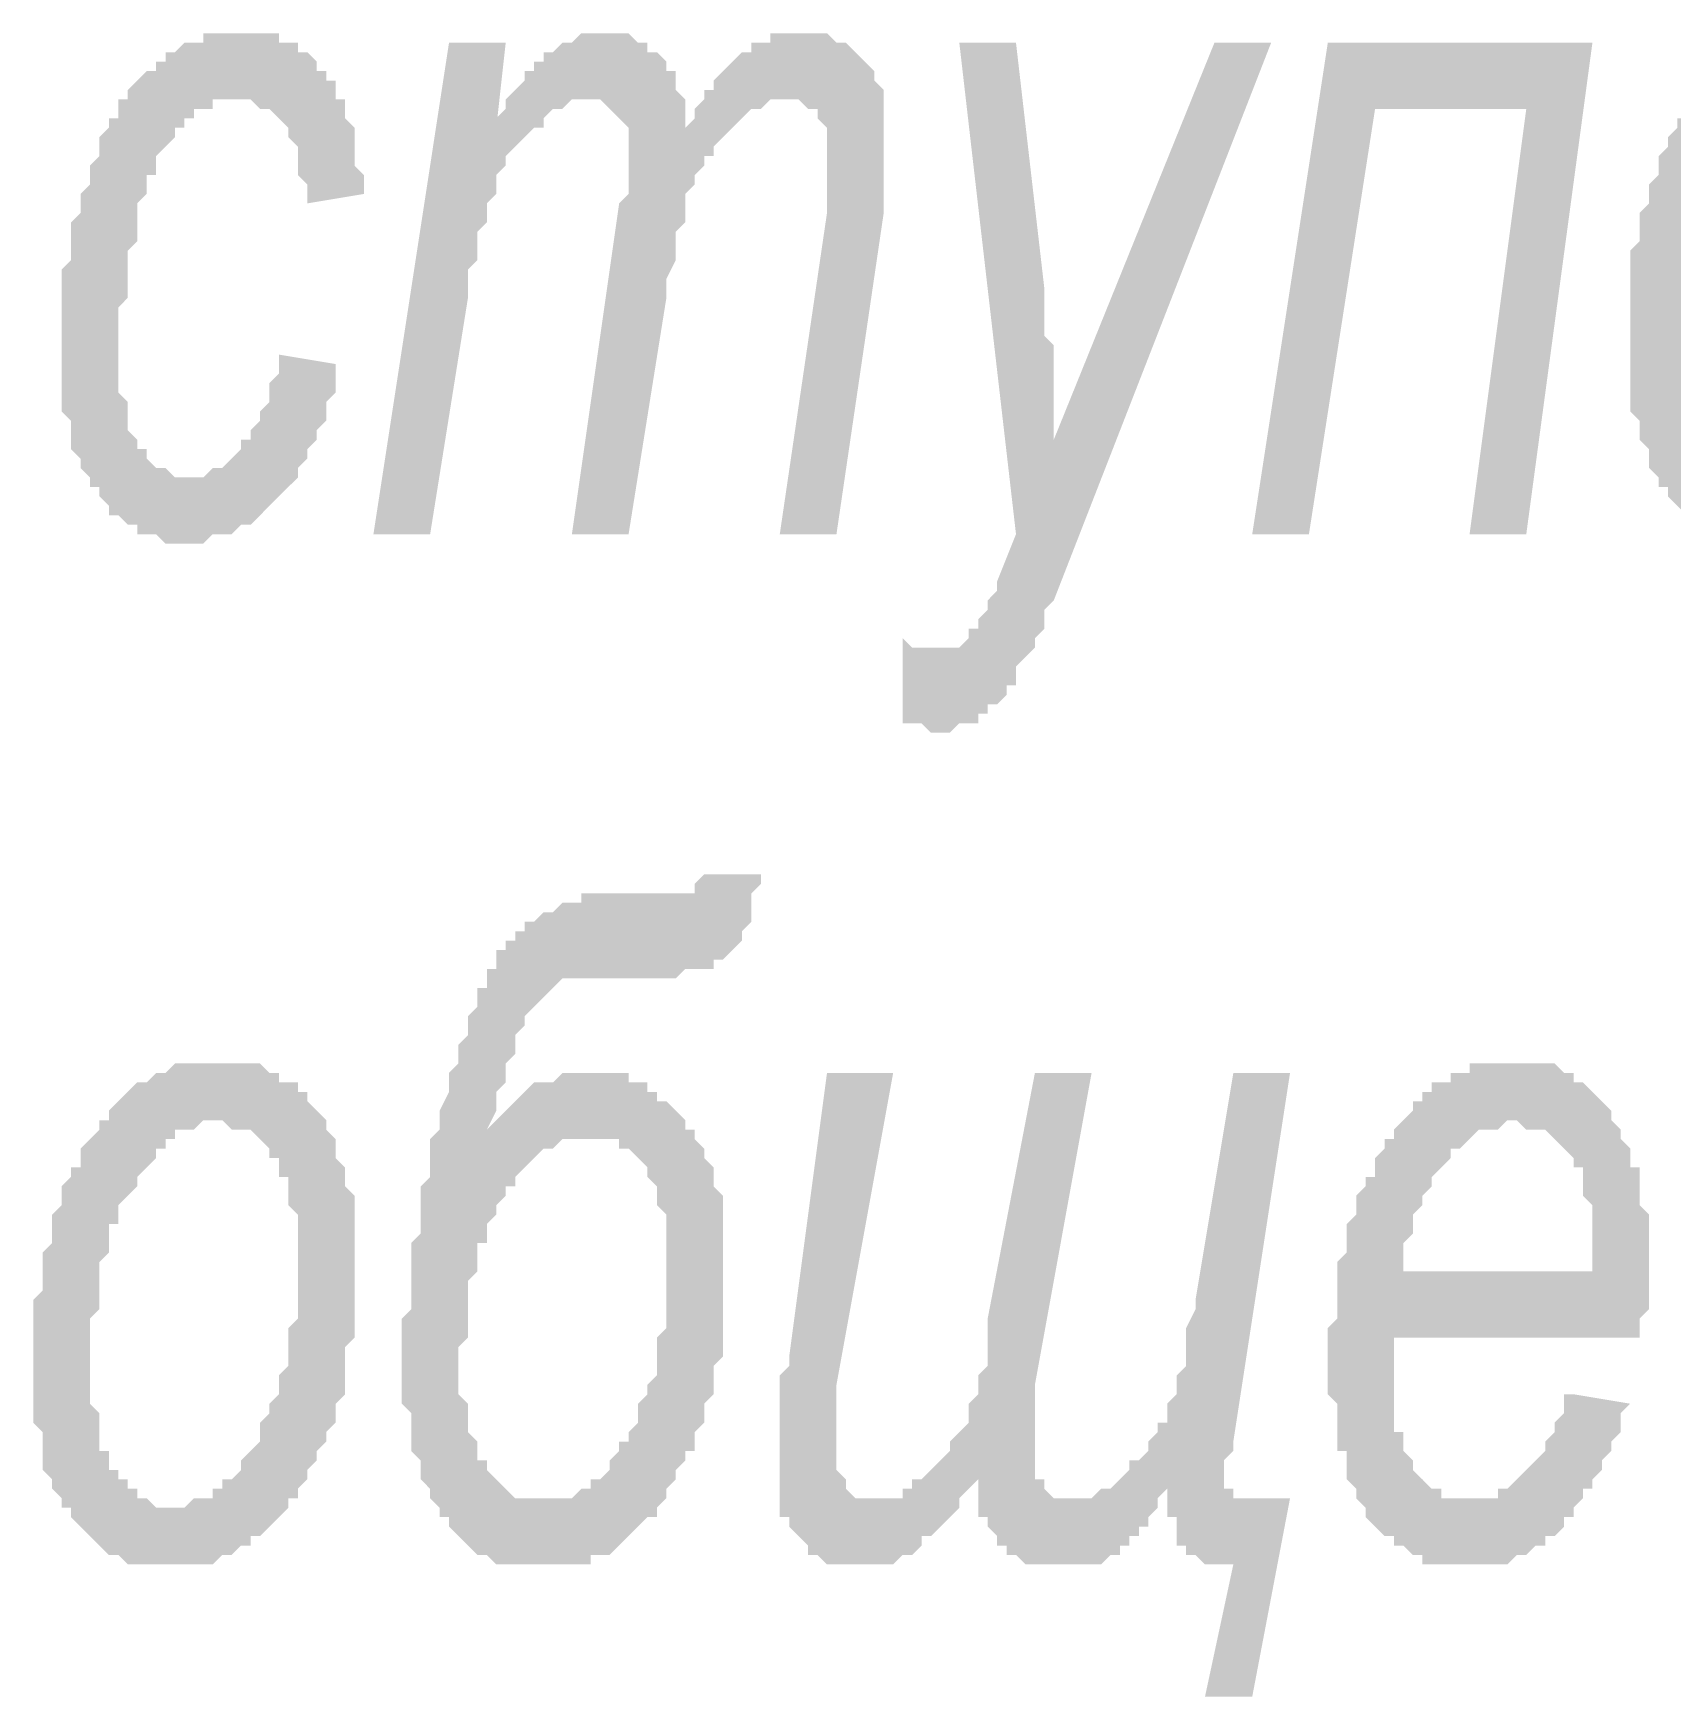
# Model space of a CAD drawing. Header units: millimetres. Extents: x 1372 to 666090, y 1285 to 31551.
# Drawn here: x 515649 to 516372, y 5071 to 5805 of the extents above; entities that cross this region are included whole.
import ezdxf

# ---------------------------------------------------------------- set-up
doc = ezdxf.new("R2010")
doc.units = ezdxf.units.MM
doc.layers.add('PDF _75-АЗ Штамп', color=7, linetype='Continuous')

msp = doc.modelspace()

# ---------------------------------------------------------------- hatches: boundary and pattern name
at = {"layer": 'PDF _75-АЗ Штамп', "transparency": 33554559}
for points in [[(515757.09, 5663.04), (515782.12, 5658.87), (515782.12, 5654.69), (515782.12, 5650.52), (515782.12, 5646.35), (515777.95, 5642.18), (515777.95, 5638.01), (515777.95, 5633.84), (515773.78, 5629.67), (515773.78, 5629.67), (515773.78, 5625.5), (515769.61, 5621.32), (515769.61, 5617.15), (515765.44, 5612.98), (515765.44, 5612.98), (515765.44, 5608.81), (515761.26, 5604.64), (515761.26, 5604.64), (515757.09, 5600.47), (515757.09, 5600.47), (515752.92, 5596.3), (515752.92, 5596.3), (515748.75, 5592.13), (515748.75, 5592.13), (515744.58, 5587.96), (515740.41, 5587.96), (515740.41, 5587.96), (515736.24, 5583.78), (515732.07, 5583.78), (515732.07, 5583.78), (515727.89, 5583.78), (515723.72, 5579.61), (515723.72, 5579.61), (515719.55, 5579.61), (515715.38, 5579.61), (515715.38, 5579.61), (515711.21, 5579.61), (515711.21, 5579.61), (515707.04, 5579.61), (515702.87, 5583.78), (515702.87, 5583.78), (515698.7, 5583.78), (515694.53, 5583.78), (515694.53, 5587.96), (515690.35, 5587.96), (515690.35, 5587.96), (515686.18, 5592.13), (515682.01, 5592.13), (515682.01, 5596.3), (515677.84, 5600.47), (515677.84, 5600.47), (515677.84, 5604.64), (515673.67, 5604.64), (515673.67, 5608.81), (515669.5, 5612.98), (515669.5, 5612.98), (515669.5, 5617.15), (515665.33, 5621.32), (515665.33, 5625.5), (515665.33, 5629.67), (515665.33, 5633.84), (515665.33, 5633.84), (515661.16, 5638.01), (515661.16, 5642.18), (515661.16, 5646.35), (515661.16, 5650.52), (515661.16, 5658.87), (515661.16, 5663.04), (515661.16, 5667.21), (515661.16, 5667.21), (515661.16, 5671.38), (515661.16, 5675.55), (515661.16, 5679.72), (515661.16, 5683.89), (515661.16, 5688.06), (515661.16, 5692.23), (515661.16, 5696.41), (515661.16, 5700.58), (515665.33, 5704.75), (515665.33, 5704.75), (515665.33, 5708.92), (515665.33, 5713.09), (515665.33, 5717.26), (515665.33, 5721.43), (515669.5, 5725.6), (515669.5, 5729.78), (515669.5, 5733.95), (515669.5, 5733.95), (515673.67, 5738.12), (515673.67, 5742.29), (515673.67, 5746.46), (515677.84, 5750.63), (515677.84, 5754.8), (515677.84, 5758.97), (515682.01, 5763.14), (515682.01, 5767.32), (515686.18, 5767.32), (515686.18, 5771.49), (515686.18, 5775.66), (515690.35, 5775.66), (515690.35, 5779.83), (515694.53, 5784), (515694.53, 5784), (515698.7, 5788.17), (515698.7, 5788.17), (515702.87, 5788.17), (515702.87, 5792.34), (515707.04, 5792.34), (515707.04, 5796.51), (515711.21, 5796.51), (515715.38, 5800.69), (515715.38, 5800.69), (515719.55, 5800.69), (515723.72, 5800.69), (515723.72, 5804.86), (515727.89, 5804.86), (515732.07, 5804.86), (515732.07, 5804.86), (515736.24, 5804.86), (515740.41, 5804.86), (515740.41, 5804.86), (515744.58, 5804.86), (515748.75, 5804.86), (515748.75, 5804.86), (515752.92, 5804.86), (515757.09, 5804.86), (515757.09, 5800.69), (515761.26, 5800.69), (515765.44, 5800.69), (515765.44, 5796.51), (515769.61, 5796.51), (515769.61, 5796.51), (515773.78, 5792.34), (515773.78, 5788.17), (515777.95, 5788.17), (515777.95, 5784), (515782.12, 5784), (515782.12, 5779.83), (515782.12, 5775.66), (515786.29, 5775.66), (515786.29, 5771.49), (515786.29, 5767.32), (515790.46, 5763.14), (515790.46, 5758.97), (515790.46, 5754.8), (515790.46, 5750.63), (515790.46, 5746.46), (515794.63, 5742.29), (515794.63, 5738.12), (515794.63, 5733.95), (515794.63, 5733.95), (515769.61, 5729.78), (515769.61, 5738.12), (515765.44, 5742.29), (515765.44, 5746.46), (515765.44, 5746.46), (515765.44, 5750.63), (515765.44, 5754.8), (515761.26, 5758.97), (515761.26, 5763.14), (515761.26, 5763.14), (515757.09, 5767.32), (515757.09, 5767.32), (515752.92, 5771.49), (515748.75, 5771.49), (515748.75, 5771.49), (515744.58, 5775.66), (515740.41, 5775.66), (515740.41, 5775.66), (515736.24, 5775.66), (515736.24, 5775.66), (515732.07, 5775.66), (515727.89, 5775.66), (515727.89, 5771.49), (515723.72, 5771.49), (515719.55, 5771.49), (515719.55, 5767.32), (515715.38, 5767.32), (515715.38, 5763.14), (515711.21, 5763.14), (515711.21, 5758.97), (515711.21, 5758.97), (515707.04, 5754.8), (515707.04, 5754.8), (515702.87, 5750.63), (515702.87, 5746.46), (515702.87, 5742.29), (515698.7, 5742.29), (515698.7, 5738.12), (515698.7, 5733.95), (515694.53, 5729.78), (515694.53, 5725.6), (515694.53, 5721.43), (515694.53, 5717.26), (515694.53, 5713.09), (515690.35, 5708.92), (515690.35, 5704.75), (515690.35, 5700.58), (515690.35, 5696.41), (515690.35, 5692.23), (515690.35, 5688.06), (515686.18, 5683.89), (515686.18, 5679.72), (515686.18, 5679.72), (515686.18, 5675.55), (515686.18, 5671.38), (515686.18, 5667.21), (515686.18, 5663.04), (515686.18, 5658.87), (515686.18, 5654.69), (515686.18, 5650.52), (515686.18, 5646.35), (515690.35, 5642.18), (515690.35, 5638.01), (515690.35, 5633.84), (515690.35, 5629.67), (515694.53, 5625.5), (515694.53, 5625.5), (515694.53, 5621.32), (515698.7, 5621.32), (515698.7, 5617.15), (515702.87, 5612.98), (515702.87, 5612.98), (515707.04, 5612.98), (515711.21, 5608.81), (515711.21, 5608.81), (515715.38, 5608.81), (515715.38, 5608.81), (515719.55, 5608.81), (515723.72, 5608.81), (515723.72, 5608.81), (515727.89, 5612.98), (515727.89, 5612.98), (515732.07, 5612.98), (515736.24, 5617.15), (515736.24, 5617.15), (515740.41, 5621.32), (515740.41, 5621.32), (515740.41, 5625.5), (515744.58, 5625.5), (515744.58, 5629.67), (515748.75, 5633.84), (515748.75, 5638.01), (515748.75, 5638.01), (515752.92, 5642.18), (515752.92, 5646.35), (515752.92, 5650.52), (515757.09, 5654.69), (515757.09, 5658.87), (515757.09, 5663.04), (515757.09, 5663.04)], [(515798.8, 5583.78), (515832.17, 5800.69), (515857.2, 5800.69), (515853.03, 5763.14), (515853.03, 5767.32), (515857.2, 5771.49), (515857.2, 5775.66), (515861.37, 5779.83), (515861.37, 5779.83), (515865.54, 5784), (515865.54, 5788.17), (515869.71, 5788.17), (515869.71, 5792.34), (515873.89, 5792.34), (515873.89, 5796.51), (515878.06, 5796.51), (515878.06, 5796.51), (515882.23, 5800.69), (515886.4, 5800.69), (515886.4, 5800.69), (515890.57, 5804.86), (515894.74, 5804.86), (515894.74, 5804.86), (515898.91, 5804.86), (515903.08, 5804.86), (515903.08, 5804.86), (515907.26, 5804.86), (515911.43, 5804.86), (515911.43, 5804.86), (515915.6, 5800.69), (515919.77, 5800.69), (515919.77, 5796.51), (515923.94, 5796.51), (515923.94, 5796.51), (515928.11, 5792.34), (515928.11, 5788.17), (515932.28, 5788.17), (515932.28, 5784), (515932.28, 5779.83), (515936.45, 5775.66), (515936.45, 5771.49), (515936.45, 5767.32), (515936.45, 5763.14), (515940.62, 5767.32), (515940.62, 5771.49), (515944.8, 5775.66), (515944.8, 5779.83), (515948.97, 5779.83), (515948.97, 5784), (515953.14, 5788.17), (515953.14, 5788.17), (515957.31, 5792.34), (515957.31, 5792.34), (515961.48, 5796.51), (515961.48, 5796.51), (515965.65, 5796.51), (515965.65, 5800.69), (515969.82, 5800.69), (515973.99, 5800.69), (515973.99, 5804.86), (515978.17, 5804.86), (515982.34, 5804.86), (515982.34, 5804.86), (515986.51, 5804.86), (515986.51, 5804.86), (515990.68, 5804.86), (515994.85, 5804.86), (515999.02, 5804.86), (515999.02, 5804.86), (516003.19, 5800.69), (516007.36, 5800.69), (516007.36, 5800.69), (516011.53, 5796.51), (516011.53, 5796.51), (516015.71, 5792.34), (516015.71, 5792.34), (516019.88, 5788.17), (516019.88, 5788.17), (516019.88, 5784), (516024.05, 5779.83), (516024.05, 5775.66), (516024.05, 5771.49), (516024.05, 5767.32), (516024.05, 5763.14), (516024.05, 5758.97), (516024.05, 5754.8), (516024.05, 5754.8), (516024.05, 5750.63), (516024.05, 5746.46), (516024.05, 5742.29), (516024.05, 5738.12), (516024.05, 5733.95), (516024.05, 5729.78), (516024.05, 5725.6), (516024.05, 5725.6), (516003.19, 5583.78), (515978.17, 5583.78), (515999.02, 5725.6), (515999.02, 5733.95), (515999.02, 5738.12), (515999.02, 5742.29), (515999.02, 5746.46), (515999.02, 5750.63), (515999.02, 5750.63), (515999.02, 5750.63), (515999.02, 5754.8), (515999.02, 5758.97), (515999.02, 5763.14), (515994.85, 5767.32), (515994.85, 5767.32), (515994.85, 5771.49), (515990.68, 5771.49), (515986.51, 5775.66), (515986.51, 5775.66), (515982.34, 5775.66), (515982.34, 5775.66), (515978.17, 5775.66), (515978.17, 5775.66), (515973.99, 5775.66), (515969.82, 5771.49), (515969.82, 5771.49), (515965.65, 5771.49), (515961.48, 5767.32), (515961.48, 5767.32), (515957.31, 5763.14), (515957.31, 5763.14), (515953.14, 5758.97), (515953.14, 5758.97), (515948.97, 5754.8), (515948.97, 5750.63), (515944.8, 5750.63), (515944.8, 5746.46), (515940.62, 5742.29), (515940.62, 5738.12), (515940.62, 5738.12), (515940.62, 5738.12), (515936.45, 5733.95), (515936.45, 5729.78), (515936.45, 5725.6), (515936.45, 5725.6), (515936.45, 5721.43), (515932.28, 5717.26), (515932.28, 5713.09), (515932.28, 5708.92), (515932.28, 5704.75), (515928.11, 5696.41), (515928.11, 5692.23), (515928.11, 5688.06), (515911.43, 5583.78), (515886.4, 5583.78), (515907.26, 5729.78), (515911.43, 5733.95), (515911.43, 5742.29), (515911.43, 5746.46), (515911.43, 5746.46), (515911.43, 5750.63), (515911.43, 5750.63), (515911.43, 5754.8), (515911.43, 5758.97), (515911.43, 5763.14), (515907.26, 5767.32), (515907.26, 5767.32), (515903.08, 5771.49), (515903.08, 5771.49), (515898.91, 5775.66), (515894.74, 5775.66), (515894.74, 5775.66), (515890.57, 5775.66), (515890.57, 5775.66), (515886.4, 5775.66), (515882.23, 5771.49), (515882.23, 5771.49), (515878.06, 5771.49), (515873.89, 5767.32), (515873.89, 5767.32), (515873.89, 5763.14), (515869.71, 5763.14), (515865.54, 5758.97), (515865.54, 5758.97), (515861.37, 5754.8), (515861.37, 5754.8), (515857.2, 5750.63), (515857.2, 5746.46), (515853.03, 5742.29), (515853.03, 5738.12), (515853.03, 5738.12), (515853.03, 5733.95), (515848.86, 5729.78), (515848.86, 5729.78), (515848.86, 5725.6), (515848.86, 5721.43), (515844.69, 5717.26), (515844.69, 5713.09), (515844.69, 5708.92), (515844.69, 5704.75), (515840.52, 5700.58), (515840.52, 5696.41), (515840.52, 5692.23), (515840.52, 5688.06), (515840.52, 5688.06), (515823.83, 5583.78)], [(516032.39, 5500.36), (516032.39, 5537.9), (516036.56, 5533.73), (516040.73, 5533.73), (516040.73, 5533.73), (516044.9, 5533.73), (516049.08, 5533.73), (516049.08, 5533.73), (516053.25, 5533.73), (516053.25, 5533.73), (516057.42, 5533.73), (516061.59, 5537.9), (516061.59, 5537.9), (516061.59, 5542.07), (516065.76, 5542.07), (516065.76, 5546.24), (516069.93, 5550.41), (516069.93, 5550.41), (516069.93, 5554.59), (516074.1, 5558.76), (516074.1, 5562.93), (516082.44, 5583.78), (516057.42, 5800.69), (516082.44, 5800.69), (516094.96, 5692.23), (516094.96, 5688.06), (516094.96, 5683.89), (516094.96, 5679.72), (516094.96, 5675.55), (516094.96, 5671.38), (516099.13, 5667.21), (516099.13, 5663.04), (516099.13, 5658.87), (516099.13, 5654.69), (516099.13, 5650.52), (516099.13, 5646.35), (516099.13, 5642.18), (516099.13, 5638.01), (516099.13, 5633.84), (516099.13, 5629.67), (516099.13, 5625.5), (516170.04, 5800.69), (516195.07, 5800.69), (516099.13, 5554.59), (516094.96, 5550.41), (516094.96, 5546.24), (516094.96, 5542.07), (516090.79, 5537.9), (516090.79, 5533.73), (516086.62, 5529.56), (516086.62, 5529.56), (516082.44, 5525.39), (516082.44, 5521.22), (516082.44, 5517.05), (516078.27, 5517.05), (516078.27, 5512.87), (516078.27, 5512.87), (516074.1, 5508.7), (516074.1, 5508.7), (516069.93, 5508.7), (516069.93, 5504.53), (516065.76, 5504.53), (516065.76, 5500.36), (516061.59, 5500.36), (516057.42, 5500.36), (516057.42, 5500.36), (516053.25, 5496.19), (516049.08, 5496.19), (516049.08, 5496.19), (516044.9, 5496.19), (516044.9, 5496.19), (516040.73, 5500.36), (516036.56, 5500.36), (516036.56, 5500.36), (516032.39, 5500.36), (516032.39, 5500.36)], [(516220.09, 5800.69), (516336.89, 5800.69), (516307.69, 5583.78), (516282.66, 5583.78), (516307.69, 5771.49), (516240.95, 5771.49), (516211.75, 5583.78), (516186.72, 5583.78)], [(516065.76, 5166.67), (516061.59, 5162.49), (516061.59, 5162.49), (516057.42, 5158.32), (516057.42, 5154.15), (516053.25, 5149.98), (516053.25, 5149.98), (516049.08, 5145.81), (516049.08, 5145.81), (516044.9, 5141.64), (516040.73, 5141.64), (516040.73, 5137.47), (516040.73, 5137.47), (516036.56, 5133.3), (516032.39, 5133.3), (516032.39, 5133.3), (516028.22, 5129.13), (516024.05, 5129.13), (516024.05, 5129.13), (516019.88, 5129.13), (516015.71, 5129.13), (516015.71, 5129.13), (516011.53, 5129.13), (516011.53, 5129.13), (516007.36, 5129.13), (516003.19, 5129.13), (516003.19, 5129.13), (515999.02, 5129.13), (515994.85, 5133.3), (515994.85, 5133.3), (515990.68, 5133.3), (515990.68, 5137.47), (515986.51, 5141.64), (515986.51, 5141.64), (515982.34, 5145.81), (515982.34, 5149.98), (515978.17, 5149.98), (515978.17, 5154.15), (515978.17, 5158.32), (515978.17, 5162.49), (515978.17, 5166.67), (515978.17, 5170.84), (515978.17, 5170.84), (515978.17, 5175.01), (515978.17, 5179.18), (515978.17, 5183.35), (515978.17, 5183.35), (515978.17, 5187.52), (515978.17, 5191.69), (515978.17, 5195.86), (515978.17, 5200.04), (515978.17, 5204.21), (515978.17, 5212.55), (515982.34, 5216.72), (515982.34, 5220.89), (515999.02, 5346.03), (516028.22, 5346.03), (516003.19, 5208.38), (516003.19, 5204.21), (516003.19, 5200.04), (516003.19, 5195.86), (516003.19, 5191.69), (516003.19, 5187.52), (516003.19, 5183.35), (516003.19, 5183.35), (516003.19, 5175.01), (516003.19, 5170.84), (516003.19, 5170.84), (516007.36, 5166.67), (516007.36, 5162.49), (516007.36, 5162.49), (516011.53, 5158.32), (516011.53, 5158.32), (516015.71, 5158.32), (516019.88, 5158.32), (516024.05, 5158.32), (516024.05, 5158.32), (516028.22, 5158.32), (516032.39, 5158.32), (516032.39, 5162.49), (516036.56, 5162.49), (516036.56, 5166.67), (516040.73, 5166.67), (516044.9, 5170.84), (516044.9, 5170.84), (516049.08, 5175.01), (516049.08, 5175.01), (516053.25, 5179.18), (516053.25, 5183.35), (516057.42, 5187.52), (516057.42, 5187.52), (516061.59, 5191.69), (516061.59, 5195.86), (516061.59, 5195.86), (516061.59, 5200.04), (516065.76, 5204.21), (516065.76, 5204.21), (516065.76, 5208.38), (516065.76, 5212.55), (516069.93, 5216.72), (516069.93, 5220.89), (516069.93, 5225.06), (516069.93, 5229.23), (516069.93, 5237.58), (516069.93, 5237.58), (516090.79, 5346.03), (516115.81, 5346.03), (516090.79, 5208.38), (516090.79, 5200.04), (516090.79, 5195.86), (516090.79, 5191.69), (516090.79, 5187.52), (516090.79, 5183.35), (516090.79, 5183.35), (516090.79, 5179.18), (516090.79, 5175.01), (516090.79, 5170.84), (516090.79, 5166.67), (516094.96, 5166.67), (516094.96, 5162.49), (516094.96, 5162.49), (516099.13, 5158.32), (516103.3, 5158.32), (516103.3, 5158.32), (516107.47, 5158.32), (516107.47, 5158.32), (516111.64, 5158.32), (516115.81, 5158.32), (516115.81, 5158.32), (516119.99, 5162.49), (516119.99, 5162.49), (516124.16, 5162.49), (516128.33, 5166.67), (516128.33, 5166.67), (516132.5, 5170.84), (516132.5, 5175.01), (516136.67, 5175.01), (516140.84, 5179.18), (516140.84, 5179.18), (516140.84, 5183.35), (516140.84, 5183.35), (516145.01, 5187.52), (516145.01, 5191.69), (516149.18, 5191.69), (516149.18, 5195.86), (516149.18, 5200.04), (516153.35, 5204.21), (516153.35, 5204.21), (516153.35, 5208.38), (516153.35, 5212.55), (516157.53, 5216.72), (516157.53, 5220.89), (516157.53, 5225.06), (516157.53, 5229.23), (516157.53, 5233.41), (516161.7, 5241.75), (516161.7, 5241.75), (516161.7, 5245.92), (516161.7, 5245.92), (516178.38, 5346.03), (516203.41, 5346.03), (516178.38, 5183.35), (516178.38, 5179.18), (516174.21, 5175.01), (516174.21, 5170.84), (516174.21, 5166.67), (516174.21, 5162.49), (516178.38, 5162.49), (516178.38, 5158.32), (516182.55, 5158.32), (516182.55, 5158.32), (516186.72, 5158.32), (516203.41, 5158.32), (516186.72, 5070.73), (516165.87, 5070.73), (516178.38, 5129.13), (516174.21, 5129.13), (516170.04, 5129.13), (516165.87, 5129.13), (516165.87, 5129.13), (516161.7, 5133.3), (516161.7, 5133.3), (516157.53, 5133.3), (516157.53, 5137.47), (516153.35, 5137.47), (516153.35, 5141.64), (516153.35, 5145.81), (516153.35, 5149.98), (516149.18, 5149.98), (516149.18, 5154.15), (516149.18, 5158.32), (516149.18, 5162.49), (516149.18, 5166.67), (516149.18, 5162.49), (516145.01, 5158.32), (516145.01, 5154.15), (516140.84, 5149.98), (516140.84, 5145.81), (516136.67, 5145.81), (516136.67, 5141.64), (516132.5, 5141.64), (516132.5, 5137.47), (516128.33, 5137.47), (516128.33, 5133.3), (516124.16, 5133.3), (516124.16, 5133.3), (516124.16, 5133.3), (516119.99, 5129.13), (516115.81, 5129.13), (516111.64, 5129.13), (516111.64, 5129.13), (516107.47, 5129.13), (516103.3, 5129.13), (516103.3, 5129.13), (516099.13, 5129.13), (516099.13, 5129.13), (516094.96, 5129.13), (516094.96, 5129.13), (516090.79, 5129.13), (516086.62, 5129.13), (516086.62, 5129.13), (516082.44, 5133.3), (516078.27, 5133.3), (516078.27, 5137.47), (516074.1, 5137.47), (516074.1, 5137.47), (516074.1, 5141.64), (516069.93, 5145.81), (516069.93, 5149.98), (516065.76, 5149.98), (516065.76, 5154.15), (516065.76, 5158.32), (516065.76, 5162.49), (516065.76, 5166.67), (516065.76, 5166.67)]]:
    msp.add_hatch(color=256, dxfattribs=at).paths.add_polyline_path(points)
h = msp.add_hatch(color=256, dxfattribs=at)
h.paths.add_polyline_path([(516457.85, 5658.87), (516482.88, 5654.69), (516482.88, 5650.52), (516478.71, 5646.35), (516478.71, 5646.35), (516478.71, 5642.18), (516478.71, 5638.01), (516474.54, 5633.84), (516474.54, 5629.67), (516474.54, 5625.5), (516470.36, 5625.5), (516470.36, 5621.32), (516466.19, 5617.15), (516466.19, 5612.98), (516462.02, 5612.98), (516462.02, 5608.81), (516457.85, 5604.64), (516457.85, 5604.64), (516453.68, 5600.47), (516453.68, 5600.47), (516449.51, 5596.3), (516449.51, 5596.3), (516445.34, 5592.13), (516445.34, 5592.13), (516441.17, 5587.96), (516436.99, 5587.96), (516436.99, 5587.96), (516432.82, 5583.78), (516428.65, 5583.78), (516428.65, 5583.78), (516424.48, 5583.78), (516420.31, 5579.61), (516420.31, 5579.61), (516416.14, 5579.61), (516411.97, 5579.61), (516411.97, 5579.61), (516407.8, 5579.61), (516403.63, 5579.61), (516403.63, 5579.61), (516399.45, 5583.78), (516395.28, 5583.78), (516395.28, 5583.78), (516391.11, 5583.78), (516386.94, 5587.96), (516386.94, 5587.96), (516382.77, 5587.96), (516382.77, 5592.13), (516378.6, 5592.13), (516378.6, 5592.13), (516374.43, 5596.3), (516374.43, 5596.3), (516370.26, 5600.47), (516370.26, 5604.64), (516366.08, 5604.64), (516366.08, 5608.81), (516361.91, 5612.98), (516361.91, 5617.15), (516361.91, 5621.32), (516357.74, 5625.5), (516357.74, 5625.5), (516357.74, 5625.5), (516357.74, 5629.67), (516357.74, 5633.84), (516353.57, 5638.01), (516353.57, 5642.18), (516353.57, 5646.35), (516353.57, 5650.52), (516353.57, 5654.69), (516353.57, 5658.87), (516353.57, 5663.04), (516353.57, 5667.21), (516353.57, 5671.38), (516353.57, 5671.38), (516353.57, 5675.55), (516353.57, 5679.72), (516353.57, 5683.89), (516353.57, 5688.06), (516353.57, 5692.23), (516353.57, 5696.41), (516353.57, 5700.58), (516353.57, 5704.75), (516353.57, 5708.92), (516357.74, 5713.09), (516357.74, 5717.26), (516357.74, 5721.43), (516357.74, 5721.43), (516357.74, 5725.6), (516361.91, 5729.78), (516361.91, 5733.95), (516361.91, 5738.12), (516361.91, 5738.12), (516366.08, 5742.29), (516366.08, 5746.46), (516366.08, 5750.63), (516370.26, 5754.8), (516370.26, 5758.97), (516374.43, 5763.14), (516374.43, 5767.32), (516378.6, 5767.32), (516378.6, 5771.49), (516378.6, 5775.66), (516382.77, 5775.66), (516382.77, 5779.83), (516386.94, 5784), (516386.94, 5784), (516391.11, 5788.17), (516391.11, 5788.17), (516391.11, 5788.17), (516395.28, 5792.34), (516399.45, 5792.34), (516399.45, 5796.51), (516403.63, 5796.51), (516407.8, 5796.51), (516407.8, 5800.69), (516411.97, 5800.69), (516411.97, 5800.69), (516416.14, 5804.86), (516420.31, 5804.86), (516420.31, 5804.86), (516424.48, 5804.86), (516428.65, 5804.86), (516432.82, 5804.86), (516432.82, 5804.86), (516436.99, 5804.86), (516436.99, 5804.86), (516441.17, 5804.86), (516445.34, 5804.86), (516445.34, 5804.86), (516449.51, 5800.69), (516453.68, 5800.69), (516453.68, 5800.69), (516457.85, 5796.51), (516462.02, 5796.51), (516462.02, 5796.51), (516466.19, 5792.34), (516466.19, 5792.34), (516470.36, 5788.17), (516470.36, 5788.17), (516474.54, 5784), (516474.54, 5779.83), (516478.71, 5779.83), (516478.71, 5775.66), (516478.71, 5771.49), (516482.88, 5771.49), (516482.88, 5767.32), (516482.88, 5763.14), (516487.05, 5758.97), (516487.05, 5754.8), (516487.05, 5750.63), (516487.05, 5746.46), (516491.22, 5746.46), (516491.22, 5742.29), (516491.22, 5738.12), (516491.22, 5733.95), (516491.22, 5725.6), (516491.22, 5721.43), (516491.22, 5717.26), (516491.22, 5717.26), (516491.22, 5713.09), (516491.22, 5708.92), (516491.22, 5704.75), (516491.22, 5700.58), (516491.22, 5696.41), (516491.22, 5692.23), (516491.22, 5688.06), (516491.22, 5683.89), (516378.6, 5683.89), (516378.6, 5679.72), (516378.6, 5675.55), (516378.6, 5671.38), (516378.6, 5667.21), (516378.6, 5663.04), (516378.6, 5658.87), (516378.6, 5654.69), (516378.6, 5650.52), (516378.6, 5646.35), (516382.77, 5642.18), (516382.77, 5638.01), (516382.77, 5633.84), (516382.77, 5633.84), (516386.94, 5629.67), (516386.94, 5625.5), (516386.94, 5625.5), (516391.11, 5621.32), (516391.11, 5621.32), (516395.28, 5617.15), (516395.28, 5617.15), (516399.45, 5612.98), (516399.45, 5612.98), (516403.63, 5612.98), (516407.8, 5608.81), (516407.8, 5608.81), (516411.97, 5608.81), (516416.14, 5608.81), (516416.14, 5608.81), (516420.31, 5612.98), (516420.31, 5612.98), (516424.48, 5612.98), (516428.65, 5612.98), (516428.65, 5617.15), (516432.82, 5617.15), (516436.99, 5621.32), (516436.99, 5621.32), (516441.17, 5625.5), (516441.17, 5625.5), (516445.34, 5629.67), (516445.34, 5633.84), (516449.51, 5633.84), (516449.51, 5638.01), (516449.51, 5642.18), (516453.68, 5646.35), (516453.68, 5650.52), (516453.68, 5654.69), (516457.85, 5658.87), (516457.85, 5658.87)], flags=0)
h.paths.add_polyline_path([(516382.77, 5713.09), (516466.19, 5713.09), (516466.19, 5717.26), (516466.19, 5721.43), (516466.19, 5725.6), (516466.19, 5729.78), (516466.19, 5733.95), (516466.19, 5738.12), (516466.19, 5742.29), (516466.19, 5746.46), (516462.02, 5750.63), (516462.02, 5750.63), (516462.02, 5754.8), (516457.85, 5758.97), (516457.85, 5763.14), (516457.85, 5763.14), (516453.68, 5763.14), (516453.68, 5767.32), (516449.51, 5771.49), (516449.51, 5771.49), (516445.34, 5771.49), (516445.34, 5775.66), (516441.17, 5775.66), (516436.99, 5775.66), (516436.99, 5775.66), (516432.82, 5775.66), (516428.65, 5775.66), (516428.65, 5775.66), (516424.48, 5775.66), (516420.31, 5775.66), (516420.31, 5775.66), (516416.14, 5771.49), (516411.97, 5771.49), (516411.97, 5767.32), (516407.8, 5767.32), (516407.8, 5763.14), (516403.63, 5763.14), (516403.63, 5758.97), (516399.45, 5758.97), (516399.45, 5754.8), (516399.45, 5754.8), (516395.28, 5750.63), (516395.28, 5746.46), (516391.11, 5742.29), (516391.11, 5742.29), (516391.11, 5738.12), (516386.94, 5733.95), (516386.94, 5729.78), (516386.94, 5725.6), (516382.77, 5721.43), (516382.77, 5717.26), (516382.77, 5713.09), (516382.77, 5713.09)], flags=0)
h = msp.add_hatch(color=256, dxfattribs=at)
h.paths.add_polyline_path([(515944.8, 5433.62), (515969.82, 5433.62), (515969.82, 5429.45), (515965.65, 5425.28), (515965.65, 5421.11), (515965.65, 5416.94), (515965.65, 5412.77), (515961.48, 5408.59), (515961.48, 5404.42), (515961.48, 5404.42), (515957.31, 5400.25), (515957.31, 5400.25), (515953.14, 5396.08), (515953.14, 5396.08), (515948.97, 5396.08), (515948.97, 5391.91), (515944.8, 5391.91), (515940.62, 5391.91), (515940.62, 5391.91), (515936.45, 5391.91), (515932.28, 5387.74), (515932.28, 5387.74), (515928.11, 5387.74), (515923.94, 5387.74), (515898.91, 5387.74), (515894.74, 5387.74), (515890.57, 5387.74), (515890.57, 5387.74), (515886.4, 5387.74), (515882.23, 5387.74), (515882.23, 5387.74), (515878.06, 5383.57), (515878.06, 5383.57), (515873.89, 5379.4), (515873.89, 5379.4), (515869.71, 5375.23), (515869.71, 5375.23), (515865.54, 5371.05), (515865.54, 5366.88), (515865.54, 5366.88), (515861.37, 5362.71), (515861.37, 5358.54), (515861.37, 5358.54), (515861.37, 5354.37), (515857.2, 5350.2), (515857.2, 5346.03), (515857.2, 5341.86), (515853.03, 5337.68), (515853.03, 5333.51), (515853.03, 5329.34), (515848.86, 5321), (515848.86, 5321), (515853.03, 5325.17), (515853.03, 5325.17), (515857.2, 5329.34), (515861.37, 5333.51), (515861.37, 5333.51), (515865.54, 5337.68), (515865.54, 5337.68), (515869.71, 5341.86), (515869.71, 5341.86), (515873.89, 5341.86), (515878.06, 5341.86), (515878.06, 5341.86), (515882.23, 5346.03), (515886.4, 5346.03), (515886.4, 5346.03), (515890.57, 5346.03), (515894.74, 5346.03), (515894.74, 5346.03), (515898.91, 5346.03), (515898.91, 5346.03), (515903.08, 5346.03), (515903.08, 5346.03), (515907.26, 5346.03), (515911.43, 5346.03), (515911.43, 5341.86), (515915.6, 5341.86), (515919.77, 5341.86), (515919.77, 5337.68), (515923.94, 5337.68), (515923.94, 5333.51), (515928.11, 5333.51), (515932.28, 5329.34), (515932.28, 5329.34), (515936.45, 5325.17), (515936.45, 5325.17), (515936.45, 5321), (515940.62, 5321), (515940.62, 5316.83), (515944.8, 5312.66), (515944.8, 5312.66), (515944.8, 5308.49), (515948.97, 5304.32), (515948.97, 5300.14), (515948.97, 5295.97), (515948.97, 5295.97), (515953.14, 5291.8), (515953.14, 5287.63), (515953.14, 5283.46), (515953.14, 5279.29), (515953.14, 5275.12), (515953.14, 5270.95), (515953.14, 5266.77), (515953.14, 5258.43), (515953.14, 5258.43), (515953.14, 5254.26), (515953.14, 5250.09), (515953.14, 5245.92), (515953.14, 5241.75), (515953.14, 5237.58), (515953.14, 5233.41), (515953.14, 5229.23), (515953.14, 5225.06), (515953.14, 5220.89), (515948.97, 5216.72), (515948.97, 5212.55), (515948.97, 5208.38), (515948.97, 5204.21), (515944.8, 5200.04), (515944.8, 5200.04), (515944.8, 5195.86), (515944.8, 5191.69), (515940.62, 5187.52), (515940.62, 5183.35), (515940.62, 5179.18), (515936.45, 5179.18), (515936.45, 5175.01), (515932.28, 5170.84), (515932.28, 5166.67), (515932.28, 5166.67), (515928.11, 5162.49), (515928.11, 5158.32), (515928.11, 5158.32), (515923.94, 5154.15), (515923.94, 5149.98), (515919.77, 5149.98), (515915.6, 5145.81), (515915.6, 5145.81), (515911.43, 5141.64), (515911.43, 5141.64), (515907.26, 5137.47), (515907.26, 5137.47), (515903.08, 5133.3), (515898.91, 5133.3), (515898.91, 5133.3), (515894.74, 5133.3), (515894.74, 5129.13), (515890.57, 5129.13), (515886.4, 5129.13), (515886.4, 5129.13), (515882.23, 5129.13), (515878.06, 5129.13), (515878.06, 5129.13), (515873.89, 5129.13), (515869.71, 5129.13), (515865.54, 5129.13), (515865.54, 5129.13), (515861.37, 5129.13), (515857.2, 5129.13), (515853.03, 5129.13), (515853.03, 5129.13), (515848.86, 5133.3), (515848.86, 5133.3), (515844.69, 5133.3), (515840.52, 5137.47), (515840.52, 5137.47), (515836.35, 5141.64), (515836.35, 5141.64), (515832.17, 5145.81), (515832.17, 5149.98), (515828, 5149.98), (515828, 5154.15), (515828, 5154.15), (515823.83, 5158.32), (515823.83, 5162.49), (515823.83, 5162.49), (515819.66, 5166.67), (515819.66, 5170.84), (515819.66, 5175.01), (515815.49, 5179.18), (515815.49, 5183.35), (515815.49, 5187.52), (515815.49, 5191.69), (515815.49, 5191.69), (515815.49, 5195.86), (515811.32, 5200.04), (515811.32, 5204.21), (515811.32, 5212.55), (515811.32, 5216.72), (515811.32, 5216.72), (515811.32, 5220.89), (515811.32, 5225.06), (515811.32, 5229.23), (515811.32, 5229.23), (515811.32, 5233.41), (515811.32, 5237.58), (515815.49, 5241.75), (515815.49, 5245.92), (515815.49, 5250.09), (515815.49, 5254.26), (515815.49, 5258.43), (515815.49, 5262.6), (515815.49, 5262.6), (515815.49, 5266.77), (515815.49, 5270.95), (515819.66, 5275.12), (515819.66, 5279.29), (515819.66, 5283.46), (515819.66, 5287.63), (515819.66, 5295.97), (515823.83, 5300.14), (515823.83, 5304.32), (515823.83, 5308.49), (515823.83, 5312.66), (515823.83, 5316.83), (515828, 5321), (515828, 5325.17), (515828, 5329.34), (515832.17, 5337.68), (515832.17, 5341.86), (515832.17, 5346.03), (515836.35, 5350.2), (515836.35, 5354.37), (515836.35, 5358.54), (515840.52, 5362.71), (515840.52, 5366.88), (515840.52, 5371.05), (515844.69, 5375.23), (515844.69, 5379.4), (515844.69, 5383.57), (515848.86, 5383.57), (515848.86, 5387.74), (515848.86, 5391.91), (515853.03, 5391.91), (515853.03, 5396.08), (515853.03, 5400.25), (515857.2, 5400.25), (515857.2, 5404.42), (515857.2, 5404.42), (515861.37, 5404.42), (515861.37, 5408.59), (515865.54, 5408.59), (515865.54, 5412.77), (515869.71, 5412.77), (515869.71, 5412.77), (515873.89, 5416.94), (515873.89, 5416.94), (515878.06, 5416.94), (515882.23, 5421.11), (515882.23, 5421.11), (515886.4, 5421.11), (515890.57, 5421.11), (515890.57, 5425.28), (515894.74, 5425.28), (515898.91, 5425.28), (515903.08, 5425.28), (515903.08, 5425.28), (515907.26, 5425.28), (515907.26, 5425.28), (515932.28, 5425.28), (515932.28, 5425.28), (515936.45, 5425.28), (515940.62, 5425.28), (515940.62, 5429.45), (515944.8, 5433.62), (515944.8, 5433.62)], flags=0)
h.paths.add_polyline_path([(515928.11, 5258.43), (515928.11, 5262.6), (515928.11, 5266.77), (515928.11, 5270.95), (515928.11, 5275.12), (515928.11, 5279.29), (515928.11, 5283.46), (515923.94, 5287.63), (515923.94, 5291.8), (515923.94, 5295.97), (515919.77, 5300.14), (515919.77, 5300.14), (515919.77, 5300.14), (515919.77, 5304.32), (515915.6, 5308.49), (515915.6, 5308.49), (515911.43, 5312.66), (515907.26, 5312.66), (515907.26, 5316.83), (515903.08, 5316.83), (515903.08, 5316.83), (515898.91, 5316.83), (515894.74, 5316.83), (515894.74, 5316.83), (515890.57, 5316.83), (515886.4, 5316.83), (515886.4, 5316.83), (515882.23, 5316.83), (515882.23, 5316.83), (515878.06, 5312.66), (515873.89, 5312.66), (515873.89, 5312.66), (515869.71, 5308.49), (515869.71, 5308.49), (515865.54, 5304.32), (515865.54, 5304.32), (515861.37, 5300.14), (515861.37, 5295.97), (515857.2, 5295.97), (515857.2, 5291.8), (515853.03, 5287.63), (515853.03, 5287.63), (515853.03, 5283.46), (515848.86, 5279.29), (515848.86, 5275.12), (515848.86, 5270.95), (515844.69, 5270.95), (515844.69, 5266.77), (515844.69, 5262.6), (515844.69, 5258.43), (515840.52, 5254.26), (515840.52, 5250.09), (515840.52, 5245.92), (515840.52, 5241.75), (515840.52, 5237.58), (515840.52, 5233.41), (515840.52, 5229.23), (515836.35, 5225.06), (515836.35, 5220.89), (515836.35, 5216.72), (515836.35, 5212.55), (515836.35, 5208.38), (515836.35, 5204.21), (515840.52, 5200.04), (515840.52, 5195.86), (515840.52, 5195.86), (515840.52, 5191.69), (515840.52, 5187.52), (515844.69, 5183.35), (515844.69, 5179.18), (515844.69, 5175.01), (515848.86, 5175.01), (515848.86, 5170.84), (515853.03, 5166.67), (515853.03, 5166.67), (515857.2, 5162.49), (515857.2, 5162.49), (515861.37, 5158.32), (515861.37, 5158.32), (515865.54, 5158.32), (515869.71, 5158.32), (515869.71, 5158.32), (515873.89, 5158.32), (515878.06, 5158.32), (515878.06, 5158.32), (515882.23, 5158.32), (515886.4, 5158.32), (515886.4, 5158.32), (515890.57, 5162.49), (515890.57, 5162.49), (515894.74, 5162.49), (515894.74, 5166.67), (515898.91, 5166.67), (515903.08, 5170.84), (515903.08, 5170.84), (515903.08, 5175.01), (515907.26, 5179.18), (515907.26, 5183.35), (515911.43, 5183.35), (515911.43, 5187.52), (515915.6, 5191.69), (515915.6, 5195.86), (515915.6, 5200.04), (515919.77, 5204.21), (515919.77, 5204.21), (515919.77, 5208.38), (515923.94, 5212.55), (515923.94, 5216.72), (515923.94, 5220.89), (515923.94, 5225.06), (515923.94, 5229.23), (515928.11, 5233.41), (515928.11, 5237.58), (515928.11, 5241.75), (515928.11, 5245.92), (515928.11, 5250.09), (515928.11, 5254.26), (515928.11, 5254.26), (515928.11, 5258.43)], flags=0)
h = msp.add_hatch(color=256, dxfattribs=at)
h.paths.add_polyline_path([(515648.64, 5212.55), (515648.64, 5216.72), (515648.64, 5220.89), (515648.64, 5225.06), (515648.64, 5229.23), (515648.64, 5233.41), (515648.64, 5237.58), (515648.64, 5241.75), (515648.64, 5245.92), (515652.81, 5250.09), (515652.81, 5254.26), (515652.81, 5258.43), (515652.81, 5262.6), (515652.81, 5266.77), (515656.98, 5270.95), (515656.98, 5275.12), (515656.98, 5279.29), (515656.98, 5283.46), (515661.16, 5287.63), (515661.16, 5287.63), (515661.16, 5291.8), (515661.16, 5295.97), (515665.33, 5300.14), (515665.33, 5304.32), (515669.5, 5304.32), (515669.5, 5308.49), (515669.5, 5312.66), (515673.67, 5316.83), (515673.67, 5316.83), (515677.84, 5321), (515677.84, 5325.17), (515682.01, 5325.17), (515682.01, 5329.34), (515686.18, 5333.51), (515686.18, 5333.51), (515690.35, 5337.68), (515690.35, 5337.68), (515694.53, 5341.86), (515694.53, 5341.86), (515698.7, 5341.86), (515702.87, 5346.03), (515702.87, 5346.03), (515707.04, 5346.03), (515711.21, 5350.2), (515711.21, 5350.2), (515715.38, 5350.2), (515719.55, 5350.2), (515719.55, 5350.2), (515723.72, 5350.2), (515727.89, 5350.2), (515727.89, 5350.2), (515732.07, 5350.2), (515732.07, 5350.2), (515736.24, 5350.2), (515740.41, 5350.2), (515744.58, 5350.2), (515744.58, 5350.2), (515748.75, 5350.2), (515752.92, 5346.03), (515752.92, 5346.03), (515757.09, 5346.03), (515757.09, 5341.86), (515761.26, 5341.86), (515765.44, 5341.86), (515765.44, 5337.68), (515769.61, 5337.68), (515769.61, 5333.51), (515773.78, 5329.34), (515773.78, 5329.34), (515773.78, 5329.34), (515777.95, 5325.17), (515777.95, 5321), (515777.95, 5321), (515782.12, 5316.83), (515782.12, 5312.66), (515782.12, 5308.49), (515786.29, 5304.32), (515786.29, 5304.32), (515786.29, 5300.14), (515786.29, 5295.97), (515790.46, 5291.8), (515790.46, 5287.63), (515790.46, 5283.46), (515790.46, 5279.29), (515790.46, 5275.12), (515790.46, 5270.95), (515790.46, 5266.77), (515790.46, 5262.6), (515790.46, 5258.43), (515790.46, 5254.26), (515790.46, 5250.09), (515790.46, 5245.92), (515790.46, 5241.75), (515790.46, 5237.58), (515790.46, 5233.41), (515790.46, 5229.23), (515786.29, 5225.06), (515786.29, 5220.89), (515786.29, 5216.72), (515786.29, 5212.55), (515786.29, 5208.38), (515786.29, 5204.21), (515782.12, 5200.04), (515782.12, 5195.86), (515782.12, 5195.86), (515782.12, 5191.69), (515777.95, 5187.52), (515777.95, 5183.35), (515777.95, 5183.35), (515773.78, 5179.18), (515773.78, 5175.01), (515769.61, 5170.84), (515769.61, 5166.67), (515769.61, 5166.67), (515765.44, 5162.49), (515765.44, 5158.32), (515761.26, 5158.32), (515761.26, 5154.15), (515757.09, 5149.98), (515757.09, 5149.98), (515752.92, 5145.81), (515752.92, 5145.81), (515752.92, 5145.81), (515748.75, 5141.64), (515744.58, 5141.64), (515744.58, 5137.47), (515740.41, 5137.47), (515736.24, 5133.3), (515736.24, 5133.3), (515732.07, 5133.3), (515727.89, 5129.13), (515727.89, 5129.13), (515723.72, 5129.13), (515719.55, 5129.13), (515719.55, 5129.13), (515715.38, 5129.13), (515711.21, 5129.13), (515711.21, 5129.13), (515711.21, 5129.13), (515707.04, 5129.13), (515702.87, 5129.13), (515702.87, 5129.13), (515698.7, 5129.13), (515694.53, 5129.13), (515694.53, 5129.13), (515690.35, 5129.13), (515686.18, 5133.3), (515686.18, 5133.3), (515682.01, 5133.3), (515677.84, 5137.47), (515677.84, 5137.47), (515673.67, 5141.64), (515673.67, 5141.64), (515669.5, 5145.81), (515669.5, 5145.81), (515665.33, 5149.98), (515665.33, 5154.15), (515661.16, 5154.15), (515661.16, 5158.32), (515656.98, 5162.49), (515656.98, 5166.67), (515656.98, 5166.67), (515652.81, 5170.84), (515652.81, 5175.01), (515652.81, 5179.18), (515652.81, 5183.35), (515652.81, 5187.52), (515648.64, 5191.69), (515648.64, 5195.86), (515648.64, 5200.04), (515648.64, 5204.21), (515648.64, 5208.38), (515648.64, 5212.55), (515648.64, 5212.55)], flags=0)
h.paths.add_polyline_path([(515673.67, 5216.72), (515673.67, 5212.55), (515673.67, 5208.38), (515673.67, 5204.21), (515673.67, 5200.04), (515677.84, 5195.86), (515677.84, 5191.69), (515677.84, 5187.52), (515677.84, 5183.35), (515677.84, 5179.18), (515682.01, 5179.18), (515682.01, 5175.01), (515682.01, 5170.84), (515686.18, 5170.84), (515686.18, 5166.67), (515690.35, 5166.67), (515690.35, 5162.49), (515694.53, 5162.49), (515694.53, 5158.32), (515698.7, 5158.32), (515698.7, 5158.32), (515702.87, 5154.15), (515707.04, 5154.15), (515711.21, 5154.15), (515711.21, 5154.15), (515711.21, 5154.15), (515715.38, 5154.15), (515719.55, 5158.32), (515719.55, 5158.32), (515723.72, 5158.32), (515727.89, 5158.32), (515727.89, 5162.49), (515732.07, 5162.49), (515732.07, 5166.67), (515736.24, 5166.67), (515740.41, 5170.84), (515740.41, 5175.01), (515740.41, 5175.01), (515744.58, 5179.18), (515744.58, 5179.18), (515748.75, 5183.35), (515748.75, 5187.52), (515748.75, 5191.69), (515752.92, 5195.86), (515752.92, 5195.86), (515752.92, 5200.04), (515757.09, 5204.21), (515757.09, 5208.38), (515757.09, 5212.55), (515761.26, 5216.72), (515761.26, 5220.89), (515761.26, 5225.06), (515761.26, 5225.06), (515761.26, 5229.23), (515761.26, 5233.41), (515765.44, 5237.58), (515765.44, 5241.75), (515765.44, 5245.92), (515765.44, 5250.09), (515765.44, 5254.26), (515765.44, 5258.43), (515765.44, 5258.43), (515765.44, 5262.6), (515765.44, 5266.77), (515765.44, 5270.95), (515765.44, 5275.12), (515765.44, 5279.29), (515765.44, 5283.46), (515761.26, 5287.63), (515761.26, 5291.8), (515761.26, 5295.97), (515761.26, 5300.14), (515757.09, 5300.14), (515757.09, 5304.32), (515757.09, 5308.49), (515757.09, 5308.49), (515752.92, 5308.49), (515752.92, 5312.66), (515748.75, 5316.83), (515748.75, 5316.83), (515744.58, 5321), (515740.41, 5321), (515740.41, 5321), (515736.24, 5321), (515732.07, 5325.17), (515732.07, 5325.17), (515727.89, 5325.17), (515727.89, 5325.17), (515723.72, 5325.17), (515719.55, 5321), (515719.55, 5321), (515715.38, 5321), (515711.21, 5321), (515711.21, 5316.83), (515707.04, 5316.83), (515707.04, 5316.83), (515707.04, 5312.66), (515702.87, 5312.66), (515702.87, 5308.49), (515698.7, 5304.32), (515698.7, 5304.32), (515694.53, 5300.14), (515694.53, 5295.97), (515690.35, 5291.8), (515690.35, 5291.8), (515686.18, 5287.63), (515686.18, 5283.46), (515686.18, 5279.29), (515682.01, 5279.29), (515682.01, 5275.12), (515682.01, 5270.95), (515682.01, 5266.77), (515677.84, 5262.6), (515677.84, 5258.43), (515677.84, 5254.26), (515677.84, 5250.09), (515677.84, 5245.92), (515677.84, 5241.75), (515673.67, 5237.58), (515673.67, 5233.41), (515673.67, 5229.23), (515673.67, 5225.06), (515673.67, 5220.89), (515673.67, 5216.72), (515673.67, 5216.72)], flags=0)
h = msp.add_hatch(color=256, dxfattribs=at)
h.paths.add_polyline_path([(516328.54, 5204.21), (516353.57, 5200.04), (516349.4, 5195.86), (516349.4, 5195.86), (516349.4, 5191.69), (516349.4, 5187.52), (516345.23, 5183.35), (516345.23, 5179.18), (516345.23, 5179.18), (516341.06, 5175.01), (516341.06, 5170.84), (516336.89, 5166.67), (516336.89, 5162.49), (516332.72, 5162.49), (516332.72, 5158.32), (516328.54, 5154.15), (516328.54, 5149.98), (516328.54, 5149.98), (516324.37, 5149.98), (516324.37, 5145.81), (516320.2, 5141.64), (516316.03, 5141.64), (516316.03, 5137.47), (516311.86, 5137.47), (516311.86, 5137.47), (516307.69, 5133.3), (516303.52, 5133.3), (516303.52, 5133.3), (516299.35, 5129.13), (516299.35, 5129.13), (516295.17, 5129.13), (516291, 5129.13), (516286.83, 5129.13), (516286.83, 5129.13), (516282.66, 5129.13), (516282.66, 5129.13), (516278.49, 5129.13), (516274.32, 5129.13), (516270.15, 5129.13), (516270.15, 5129.13), (516265.98, 5129.13), (516261.81, 5129.13), (516261.81, 5133.3), (516257.63, 5133.3), (516257.63, 5133.3), (516253.46, 5137.47), (516249.29, 5137.47), (516249.29, 5137.47), (516249.29, 5141.64), (516245.12, 5141.64), (516240.95, 5145.81), (516240.95, 5145.81), (516236.78, 5149.98), (516236.78, 5154.15), (516236.78, 5154.15), (516232.61, 5158.32), (516232.61, 5162.49), (516228.44, 5166.67), (516228.44, 5170.84), (516228.44, 5170.84), (516228.44, 5175.01), (516228.44, 5179.18), (516224.26, 5179.18), (516224.26, 5183.35), (516224.26, 5187.52), (516224.26, 5191.69), (516224.26, 5195.86), (516224.26, 5200.04), (516220.09, 5204.21), (516220.09, 5208.38), (516220.09, 5212.55), (516220.09, 5216.72), (516220.09, 5216.72), (516220.09, 5220.89), (516220.09, 5225.06), (516220.09, 5229.23), (516220.09, 5233.41), (516224.26, 5237.58), (516224.26, 5241.75), (516224.26, 5245.92), (516224.26, 5250.09), (516224.26, 5254.26), (516224.26, 5258.43), (516224.26, 5262.6), (516228.44, 5266.77), (516228.44, 5270.95), (516228.44, 5275.12), (516228.44, 5279.29), (516232.61, 5283.46), (516232.61, 5287.63), (516232.61, 5287.63), (516232.61, 5291.8), (516236.78, 5295.97), (516236.78, 5300.14), (516240.95, 5300.14), (516240.95, 5304.32), (516240.95, 5308.49), (516245.12, 5312.66), (516245.12, 5316.83), (516249.29, 5316.83), (516249.29, 5321), (516253.46, 5325.17), (516253.46, 5325.17), (516257.63, 5329.34), (516257.63, 5333.51), (516261.81, 5333.51), (516261.81, 5337.68), (516261.81, 5337.68), (516265.98, 5337.68), (516265.98, 5341.86), (516270.15, 5341.86), (516274.32, 5341.86), (516274.32, 5346.03), (516278.49, 5346.03), (516282.66, 5346.03), (516282.66, 5350.2), (516286.83, 5350.2), (516291, 5350.2), (516291, 5350.2), (516295.17, 5350.2), (516299.35, 5350.2), (516299.35, 5350.2), (516303.52, 5350.2), (516303.52, 5350.2), (516307.69, 5350.2), (516311.86, 5350.2), (516316.03, 5350.2), (516316.03, 5350.2), (516320.2, 5350.2), (516324.37, 5346.03), (516324.37, 5346.03), (516328.54, 5346.03), (516328.54, 5341.86), (516332.72, 5341.86), (516332.72, 5341.86), (516336.89, 5337.68), (516341.06, 5333.51), (516341.06, 5333.51), (516345.23, 5329.34), (516345.23, 5329.34), (516345.23, 5325.17), (516349.4, 5321), (516349.4, 5321), (516349.4, 5316.83), (516353.57, 5312.66), (516353.57, 5308.49), (516353.57, 5304.32), (516357.74, 5304.32), (516357.74, 5300.14), (516357.74, 5295.97), (516357.74, 5291.8), (516357.74, 5287.63), (516361.91, 5283.46), (516361.91, 5279.29), (516361.91, 5275.12), (516361.91, 5270.95), (516361.91, 5266.77), (516361.91, 5262.6), (516361.91, 5258.43), (516361.91, 5254.26), (516361.91, 5250.09), (516361.91, 5245.92), (516361.91, 5241.75), (516357.74, 5237.58), (516357.74, 5233.41), (516357.74, 5229.23), (516249.29, 5229.23), (516249.29, 5225.06), (516249.29, 5220.89), (516249.29, 5220.89), (516249.29, 5212.55), (516249.29, 5208.38), (516249.29, 5204.21), (516249.29, 5200.04), (516249.29, 5195.86), (516249.29, 5191.69), (516249.29, 5187.52), (516253.46, 5187.52), (516253.46, 5183.35), (516253.46, 5179.18), (516257.63, 5175.01), (516257.63, 5175.01), (516257.63, 5175.01), (516257.63, 5170.84), (516261.81, 5166.67), (516261.81, 5166.67), (516265.98, 5162.49), (516270.15, 5162.49), (516270.15, 5158.32), (516274.32, 5158.32), (516274.32, 5158.32), (516278.49, 5158.32), (516282.66, 5158.32), (516282.66, 5158.32), (516286.83, 5158.32), (516291, 5158.32), (516291, 5158.32), (516295.17, 5158.32), (516295.17, 5162.49), (516299.35, 5162.49), (516303.52, 5166.67), (516303.52, 5166.67), (516307.69, 5170.84), (516307.69, 5170.84), (516311.86, 5175.01), (516311.86, 5175.01), (516316.03, 5179.18), (516316.03, 5183.35), (516320.2, 5187.52), (516320.2, 5187.52), (516320.2, 5191.69), (516324.37, 5195.86), (516324.37, 5200.04), (516324.37, 5204.21), (516328.54, 5204.21)], flags=0)
h.paths.add_polyline_path([(516253.46, 5258.43), (516336.89, 5258.43), (516336.89, 5262.6), (516336.89, 5266.77), (516336.89, 5270.95), (516336.89, 5275.12), (516336.89, 5279.29), (516336.89, 5283.46), (516336.89, 5287.63), (516332.72, 5291.8), (516332.72, 5295.97), (516332.72, 5300.14), (516332.72, 5304.32), (516328.54, 5304.32), (516328.54, 5308.49), (516328.54, 5308.49), (516324.37, 5312.66), (516324.37, 5312.66), (516320.2, 5316.83), (516320.2, 5316.83), (516316.03, 5321), (516311.86, 5321), (516311.86, 5321), (516307.69, 5321), (516303.52, 5325.17), (516303.52, 5325.17), (516299.35, 5325.17), (516295.17, 5321), (516295.17, 5321), (516291, 5321), (516286.83, 5321), (516286.83, 5321), (516282.66, 5316.83), (516282.66, 5316.83), (516278.49, 5312.66), (516274.32, 5312.66), (516274.32, 5308.49), (516274.32, 5308.49), (516270.15, 5304.32), (516270.15, 5304.32), (516265.98, 5300.14), (516265.98, 5295.97), (516261.81, 5291.8), (516261.81, 5291.8), (516261.81, 5287.63), (516257.63, 5283.46), (516257.63, 5279.29), (516257.63, 5275.12), (516253.46, 5270.95), (516253.46, 5266.77), (516253.46, 5262.6), (516253.46, 5258.43), (516253.46, 5258.43)], flags=0)

doc.saveas('drawing.dxf')
